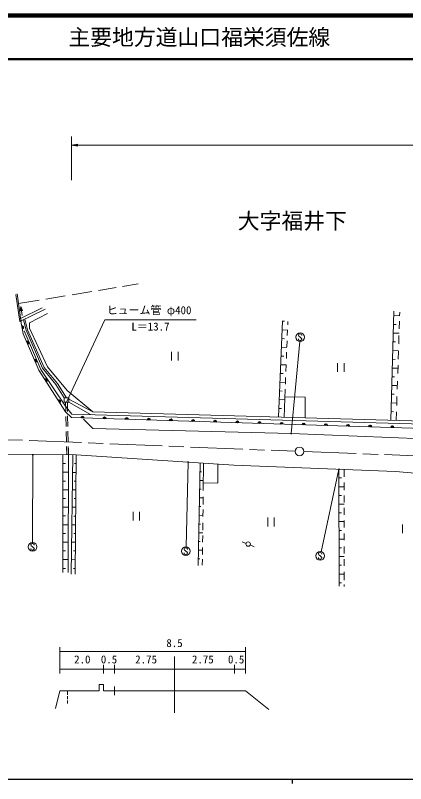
# Model space of a CAD drawing. Units: millimetres, scale not verified. Extents: x 40000 to 680000, y 20000 to 380000.
# Drawn here: x 204590 to 294021, y 204000 to 380000 of the extents above; entities that cross this region are included whole.
import ezdxf
from ezdxf.enums import TextEntityAlignment as Align

# ---------------------------------------------------------------- set-up
doc = ezdxf.new("R2010")
doc.units = ezdxf.units.MM
doc.header["$LTSCALE"] = 1000
doc.linetypes.add('CHAIN', pattern=[18.5, 12, -1.5, 3.5, -1.5])
for name, color, linetype, lineweight in [('M-TTL', 7, 'Continuous', 13), ('M-TTL-BAND', 7, 'Continuous', 25), ('M-TTL-FRAM', 7, 'Continuous', 13), ('M-TTL-LINE', 7, 'Continuous', 50), ('M-TTL-TXT', 7, 'Continuous', 13)]:
    doc.layers.add(name, color=color, linetype=linetype, lineweight=lineweight)
doc.styles.add('ＭＳ ゴシック', font='')
doc.styles.get('ＭＳ ゴシック').set_extended_font_data('MS Gothic')

# ---------------------------------------------------------------- blocks, each defined once
blk = doc.blocks.new('open_arrow')
at = {"color": 0, "linetype": 'Continuous', "lineweight": -2}
blk.add_lwpolyline([(7.5, 1.25), (0, 0), (7.5, -1.25)], dxfattribs=at)
blk = doc.blocks.new('filled_dot')
at = {"color": 0, "linetype": 'Continuous', "lineweight": -2, "const_width": 1.25}
blk.add_lwpolyline([(-0.625, 0, 1), (0.625, 0, 1)], format="xyb", close=True, dxfattribs=at)

msp = doc.modelspace()

# ---------------------------------------------------------------- linework, layer by layer
at = {"layer": 'M-TTL', "color": 2, "lineweight": 140}
msp.add_line((680000, 380000), (40000, 380000), dxfattribs=at)
at = {"layer": 'M-TTL'}
for p, q in [((223638, 317007), (227688, 317679)), ((229161, 317924), (232693, 318510)), ((204709, 316081), (205640, 309848)), ((204973, 316181), (205902, 309602)), ((211549, 315001), (215983, 315737)), ((217584, 316002), (222115, 316754)), ((205299, 313963), (210016, 314746)), ((205833, 313337), (205726, 312343)), ((205827, 313286), (205854, 313290)), ((205833, 313337), (206237, 312423)), ((206163, 311222), (205833, 313337)), ((211453, 312732), (205640, 309848)), ((205726, 312343), (206237, 312423)), ((205728, 312360), (206231, 312438)), ((205733, 312411), (206210, 312486)), ((205739, 312463), (206189, 312533)), ((205744, 312514), (206168, 312580)), ((205750, 312565), (206147, 312628)), ((205755, 312617), (206126, 312675)), ((205761, 312668), (206105, 312722)), ((210735, 312971), (205763, 310585)), ((205766, 312720), (206084, 312769)), ((205772, 312771), (206063, 312817)), ((205777, 312823), (206042, 312864)), ((205783, 312874), (206021, 312911)), ((205788, 312926), (206000, 312959)), ((205794, 312977), (205979, 313006)), ((205799, 313029), (205958, 313053)), ((205805, 313080), (205937, 313101)), ((205810, 313132), (205916, 313148)), ((205816, 313183), (205895, 313195)), ((205822, 313235), (205874, 313243)), ((211943, 311734), (207863, 309599)), ((291325, 312268), (290619, 287231)), ((292674, 312035), (292645, 311148)), ((205840, 309947), (206362, 307053)), ((206457, 310253), (207104, 307868)), ((206780, 310413), (207365, 307987)), ((265832, 309987), (264910, 287989)), ((265830, 309950), (266250, 309933)), ((267034, 309854), (267004, 309110)), ((291296, 311211), (292646, 311173)), ((292604, 309910), (292547, 308195)), ((207863, 309599), (207840, 308366)), ((207840, 308366), (211990, 299520)), ((291239, 309212), (291839, 309195)), ((206362, 307053), (209974, 298742)), ((206631, 307719), (210425, 298896)), ((207104, 307868), (210828, 299164)), ((207365, 307987), (211207, 299306)), ((265746, 307952), (266955, 307901)), ((266958, 307982), (266904, 306631)), ((291183, 307213), (292513, 307175)), ((292496, 306642), (292433, 304737)), ((265663, 305954), (266262, 305929)), ((266857, 305476), (266801, 304086)), ((291126, 305214), (291726, 305197)), ((240396, 300923), (240396, 302923)), ((241896, 302923), (241896, 300923)), ((265579, 303955), (266794, 303904)), ((266750, 302816), (266692, 301367)), ((291070, 303214), (292381, 303177)), ((292378, 303091), (292317, 301223)), ((265495, 301957), (266095, 301932)), ((291014, 301215), (291613, 301198)), ((211207, 299306), (214243, 295654)), ((211990, 299520), (216496, 294088)), ((265412, 299959), (266633, 299908)), ((266635, 299948), (266573, 298399)), ((278420, 298337), (278420, 300337)), ((279920, 300337), (279920, 298337)), ((290957, 299216), (292249, 299180)), ((292271, 299850), (292208, 297953)), ((209974, 298742), (216087, 289148)), ((210425, 298896), (216062, 290503)), ((210828, 299164), (213864, 295440)), ((265328, 297961), (265928, 297936)), ((265244, 295962), (266472, 295911)), ((266519, 297061), (266456, 295494)), ((290901, 297217), (291501, 297200)), ((292149, 296169), (292090, 294381)), ((213864, 295440), (215761, 292404)), ((214243, 295654), (216337, 292404)), ((216496, 294088), (222354, 289179)), ((265161, 293964), (265760, 293939)), ((266409, 294336), (266151, 287929)), ((290845, 295218), (292117, 295182)), ((215761, 292404), (216827, 292404)), ((215761, 291404), (215761, 292404)), ((216827, 292404), (216827, 291404)), ((266400, 292573), (271008, 292572)), ((271008, 292572), (270992, 287791)), ((290788, 293218), (291388, 293202)), ((292035, 292698), (291966, 290627)), ((216827, 291404), (215761, 291404)), ((216062, 290503), (217547, 288660)), ((216100, 291404), (216146, 289302)), ((216501, 291404), (216547, 289244)), ((216827, 292056), (222354, 289179)), ((216827, 291404), (221808, 288536)), ((265077, 291966), (266312, 291914)), ((290732, 291219), (291985, 291184)), ((216087, 289148), (217436, 287843)), ((217547, 288660), (318240, 285731)), ((222354, 289179), (318121, 286447)), ((265593, 289943), (264993, 289968)), ((291275, 289203), (290675, 289220)), ((291919, 289199), (291853, 287196)), ((216171, 288138), (216220, 285852)), ((216569, 288223), (216621, 285832)), ((217436, 287843), (318824, 284740)), ((220239, 287510), (222373, 285376)), ((222373, 285376), (267790, 284184)), ((216246, 284637), (216297, 282271)), ((216645, 284721), (216697, 282307)), ((267790, 284184), (318076, 282162)), ((216317, 281230), (216361, 279309)), ((216321, 281146), (216361, 279309)), ((216720, 281201), (216761, 279307)), ((216732, 280873), (216761, 279307)), ((194694, 279430), (218519, 279297)), ((215473, 279314), (215483, 252355)), ((216761, 279307), (216722, 252355)), ((217729, 279301), (217342, 251968)), ((218542, 279295), (218271, 252007)), ((218519, 279297), (254679, 276981)), ((216073, 277318), (215473, 277318)), ((218122, 277305), (218522, 277301)), ((246922, 277478), (246497, 253943)), ((247735, 277426), (247651, 271117)), ((251015, 277216), (250949, 272876)), ((254679, 276981), (291729, 275512)), ((215474, 275318), (216755, 275318)), ((218502, 275301), (217673, 275309)), ((247236, 275459), (246886, 275465)), ((278748, 276027), (278758, 249271)), ((279971, 275978), (279971, 274261)), ((291729, 275512), (297028, 275066)), ((215475, 273318), (216075, 273318)), ((218482, 273301), (218082, 273305)), ((246850, 273465), (247682, 273450)), ((250948, 272797), (247675, 272916)), ((247675, 272915), (247697, 272915)), ((279299, 274024), (278749, 274024)), ((279971, 273012), (279971, 271245)), ((215476, 271318), (216750, 271318)), ((218462, 271301), (217616, 271309)), ((246814, 271466), (247164, 271459)), ((278750, 272024), (279971, 272024)), ((215477, 269318), (216077, 269318)), ((218443, 269301), (218043, 269305)), ((246778, 269466), (247629, 269450)), ((247633, 269704), (247610, 267964)), ((278750, 270024), (279300, 270024)), ((279971, 270036), (279971, 268390)), ((278751, 268024), (279971, 268024)), ((215477, 267318), (216744, 267318)), ((218423, 267301), (217559, 267310)), ((231567, 264279), (231567, 266279)), ((233067, 266279), (233067, 264279)), ((246741, 267466), (247091, 267460)), ((247595, 266835), (247573, 265199)), ((278752, 266024), (279302, 266024)), ((279971, 267182), (279971, 265614)), ((215478, 265318), (216078, 265318)), ((218403, 265301), (218003, 265305)), ((246705, 265466), (247577, 265451)), ((262419, 262931), (262419, 264931)), ((263919, 264931), (263919, 262931)), ((278752, 264024), (279971, 264024)), ((279971, 264258), (279971, 262653)), ((215479, 263318), (216738, 263318)), ((218383, 263301), (217503, 263310)), ((246669, 263467), (247019, 263460)), ((247555, 263784), (247532, 262071)), ((293271, 261382), (293271, 263382)), ((215480, 261318), (216080, 261318)), ((218363, 261301), (217963, 261305)), ((246633, 261467), (247524, 261451)), ((247516, 260817), (247496, 259304)), ((278753, 262024), (279303, 262024)), ((279971, 261298), (279971, 259776)), ((215481, 259318), (216732, 259318)), ((218343, 259301), (217446, 259310)), ((246597, 259467), (246947, 259461)), ((257468, 259049), (256528, 259379)), ((278754, 260024), (279971, 260024)), ((215481, 257318), (216081, 257318)), ((218324, 257302), (217924, 257306)), ((246561, 257468), (247471, 257451)), ((247480, 258079), (247459, 256507)), ((258398, 258679), (259308, 258269)), ((278755, 258024), (279305, 258024)), ((279971, 258310), (279971, 256706)), ((215482, 255318), (216727, 255318)), ((218304, 255302), (217389, 255311)), ((246524, 255468), (246874, 255462)), ((247445, 255427), (247426, 254020)), ((278755, 256024), (279971, 256024)), ((279971, 255405), (279971, 253911)), ((278756, 254024), (279306, 254024)), ((215483, 253318), (216083, 253318)), ((218284, 253302), (217884, 253306)), ((278757, 252024), (279971, 252024)), ((279971, 252528), (279971, 250619)), ((278757, 250024), (279307, 250024)), ((279971, 249623), (279971, 249153))]:
    msp.add_line(p, q, dxfattribs=at)
msp.add_circle((257940, 258881), 500, dxfattribs=at)
for centre, radius, start, end in [((206101, 308500), 400, 280.22901, 100.22901), ((206101, 308500), 400, 280.22901, 100.22901), ((206101, 308500), 350, 280.22901, 100.22901), ((206101, 308500), 300, 280.22901, 100.22901), ((206101, 308500), 250, 280.22901, 100.22901), ((206101, 308500), 200, 280.22901, 100.22901), ((206101, 308500), 150, 280.22901, 100.22901), ((206101, 308500), 100, 280.22901, 100.22901), ((206101, 308500), 50, 280.22901, 100.22901), ((207265, 304976), 400, 293.4876, 113.4876), ((207265, 304976), 400, 293.4876, 113.4876), ((207265, 304976), 350, 293.4876, 113.4876), ((207265, 304976), 300, 293.4876, 113.4876), ((207265, 304976), 250, 293.4876, 113.4876), ((207265, 304976), 200, 293.4876, 113.4876), ((207265, 304976), 150, 293.4876, 113.4876), ((207265, 304976), 100, 293.4876, 113.4876), ((207265, 304976), 50, 293.4876, 113.4876), ((209071, 300820), 400, 293.4876, 113.4876), ((209071, 300820), 400, 293.4876, 113.4876), ((209071, 300820), 350, 293.4876, 113.4876), ((209071, 300820), 300, 293.4876, 113.4876), ((209071, 300820), 250, 293.4876, 113.4876), ((209071, 300820), 200, 293.4876, 113.4876), ((209071, 300820), 150, 293.4876, 113.4876), ((209071, 300820), 100, 293.4876, 113.4876), ((209071, 300820), 50, 293.4876, 113.4876), ((211502, 296344), 400, 302.50481, 122.50481), ((211502, 296344), 400, 302.50481, 122.50481), ((211502, 296344), 350, 302.50481, 122.50481), ((211502, 296344), 300, 302.50481, 122.50481), ((211502, 296344), 250, 302.50481, 122.50481), ((211502, 296344), 200, 302.50481, 122.50481), ((211502, 296344), 150, 302.50481, 122.50481), ((211502, 296344), 100, 302.50481, 122.50481), ((211502, 296344), 50, 302.50481, 122.50481), ((214559, 291547), 400, 302.50481, 122.50481), ((214559, 291547), 400, 302.50481, 122.50481), ((214559, 291547), 350, 302.50481, 122.50481), ((214559, 291547), 300, 302.50481, 122.50481), ((214559, 291547), 250, 302.50481, 122.50481), ((214559, 291547), 200, 302.50481, 122.50481), ((214559, 291547), 150, 302.50481, 122.50481), ((214559, 291547), 100, 302.50481, 122.50481), ((214559, 291547), 50, 302.50481, 122.50481), ((219971, 287765), 400, 358.24737, 178.24737), ((219971, 287765), 400, 358.24737, 178.24737), ((219971, 287765), 350, 358.24737, 178.24737), ((219971, 287765), 300, 358.24737, 178.24737), ((219971, 287765), 250, 358.24737, 178.24737), ((219971, 287765), 200, 358.24737, 178.24737), ((219971, 287765), 150, 358.24737, 178.24737), ((219971, 287765), 100, 358.24737, 178.24737), ((219971, 287765), 50, 358.24737, 178.24737), ((225040, 287610), 400, 358.24737, 178.24737), ((225040, 287610), 400, 358.24737, 178.24737), ((225040, 287610), 350, 358.24737, 178.24737), ((225040, 287610), 300, 358.24737, 178.24737), ((225040, 287610), 250, 358.24737, 178.24737), ((225040, 287610), 200, 358.24737, 178.24737), ((225040, 287610), 150, 358.24737, 178.24737), ((225040, 287610), 100, 358.24737, 178.24737), ((225040, 287610), 50, 358.24737, 178.24737), ((230110, 287455), 400, 358.24737, 178.24737), ((230110, 287455), 400, 358.24737, 178.24737), ((230110, 287455), 350, 358.24737, 178.24737), ((230110, 287455), 300, 358.24737, 178.24737), ((230110, 287455), 250, 358.24737, 178.24737), ((230110, 287455), 200, 358.24737, 178.24737), ((230110, 287455), 150, 358.24737, 178.24737), ((230110, 287455), 100, 358.24737, 178.24737), ((230110, 287455), 50, 358.24737, 178.24737), ((235179, 287300), 400, 358.24737, 178.24737), ((235179, 287300), 400, 358.24737, 178.24737), ((235179, 287300), 350, 358.24737, 178.24737), ((235179, 287300), 300, 358.24737, 178.24737), ((235179, 287300), 250, 358.24737, 178.24737), ((235179, 287300), 200, 358.24737, 178.24737), ((235179, 287300), 150, 358.24737, 178.24737), ((235179, 287300), 100, 358.24737, 178.24737), ((235179, 287300), 50, 358.24737, 178.24737), ((240248, 287145), 400, 358.24737, 178.24737), ((240248, 287145), 400, 358.24737, 178.24737), ((240248, 287145), 350, 358.24737, 178.24737), ((240248, 287145), 300, 358.24737, 178.24737), ((240248, 287145), 250, 358.24737, 178.24737), ((240248, 287145), 200, 358.24737, 178.24737), ((240248, 287145), 150, 358.24737, 178.24737), ((240248, 287145), 100, 358.24737, 178.24737), ((240248, 287145), 50, 358.24737, 178.24737), ((245318, 286990), 400, 358.24737, 178.24737), ((245318, 286990), 400, 358.24737, 178.24737), ((245318, 286990), 350, 358.24737, 178.24737), ((245318, 286990), 300, 358.24737, 178.24737), ((245318, 286990), 250, 358.24737, 178.24737), ((245318, 286990), 200, 358.24737, 178.24737), ((245318, 286990), 150, 358.24737, 178.24737), ((245318, 286990), 100, 358.24737, 178.24737), ((245318, 286990), 50, 358.24737, 178.24737), ((250387, 286834), 400, 358.24737, 178.24737), ((250387, 286834), 400, 358.24737, 178.24737), ((250387, 286834), 350, 358.24737, 178.24737), ((250387, 286834), 300, 358.24737, 178.24737), ((250387, 286834), 250, 358.24737, 178.24737), ((250387, 286834), 200, 358.24737, 178.24737), ((250387, 286834), 150, 358.24737, 178.24737), ((250387, 286834), 100, 358.24737, 178.24737), ((250387, 286834), 50, 358.24737, 178.24737), ((255457, 286679), 400, 358.24737, 178.24737), ((255457, 286679), 400, 358.24737, 178.24737), ((255457, 286679), 350, 358.24737, 178.24737), ((255457, 286679), 300, 358.24737, 178.24737), ((255457, 286679), 250, 358.24737, 178.24737), ((260526, 286524), 400, 358.24737, 178.24737), ((260526, 286524), 400, 358.24737, 178.24737), ((255457, 286679), 200, 358.24737, 178.24737), ((255457, 286679), 150, 358.24737, 178.24737), ((255457, 286679), 100, 358.24737, 178.24737), ((255457, 286679), 50, 358.24737, 178.24737), ((260526, 286524), 350, 358.24737, 178.24737), ((260526, 286524), 300, 358.24737, 178.24737), ((260526, 286524), 250, 358.24737, 178.24737), ((260526, 286524), 200, 358.24737, 178.24737), ((260526, 286524), 150, 358.24737, 178.24737), ((260526, 286524), 100, 358.24737, 178.24737), ((260526, 286524), 50, 358.24737, 178.24737), ((265595, 286369), 400, 358.24737, 178.24737), ((265595, 286369), 400, 358.24737, 178.24737), ((265595, 286369), 350, 358.24737, 178.24737), ((265595, 286369), 300, 358.24737, 178.24737), ((265595, 286369), 250, 358.24737, 178.24737), ((265595, 286369), 200, 358.24737, 178.24737), ((265595, 286369), 150, 358.24737, 178.24737), ((265595, 286369), 100, 358.24737, 178.24737), ((265595, 286369), 50, 358.24737, 178.24737), ((270665, 286214), 400, 358.24737, 178.24737), ((270665, 286214), 400, 358.24737, 178.24737), ((270665, 286214), 350, 358.24737, 178.24737), ((270665, 286214), 300, 358.24737, 178.24737), ((270665, 286214), 250, 358.24737, 178.24737), ((270665, 286214), 200, 358.24737, 178.24737), ((270665, 286214), 150, 358.24737, 178.24737), ((270665, 286214), 100, 358.24737, 178.24737), ((270665, 286214), 50, 358.24737, 178.24737), ((275734, 286059), 400, 358.24737, 178.24737), ((275734, 286059), 400, 358.24737, 178.24737), ((275734, 286059), 350, 358.24737, 178.24737), ((275734, 286059), 300, 358.24737, 178.24737), ((275734, 286059), 250, 358.24737, 178.24737), ((275734, 286059), 200, 358.24737, 178.24737), ((275734, 286059), 150, 358.24737, 178.24737), ((275734, 286059), 100, 358.24737, 178.24737), ((275734, 286059), 50, 358.24737, 178.24737), ((280804, 285904), 400, 358.24737, 178.24737), ((280804, 285904), 400, 358.24737, 178.24737), ((280804, 285904), 350, 358.24737, 178.24737), ((280804, 285904), 300, 358.24737, 178.24737), ((280804, 285904), 250, 358.24737, 178.24737), ((280804, 285904), 200, 358.24737, 178.24737), ((280804, 285904), 150, 358.24737, 178.24737), ((280804, 285904), 100, 358.24737, 178.24737), ((280804, 285904), 50, 358.24737, 178.24737), ((285873, 285749), 400, 358.24737, 178.24737), ((285873, 285749), 400, 358.24737, 178.24737), ((285873, 285749), 350, 358.24737, 178.24737), ((285873, 285749), 300, 358.24737, 178.24737), ((285873, 285749), 250, 358.24737, 178.24737), ((285873, 285749), 200, 358.24737, 178.24737), ((285873, 285749), 150, 358.24737, 178.24737), ((285873, 285749), 100, 358.24737, 178.24737), ((285873, 285749), 50, 358.24737, 178.24737), ((290942, 285593), 400, 358.24737, 178.24737), ((290942, 285593), 400, 358.24737, 178.24737), ((290942, 285593), 350, 358.24737, 178.24737), ((290942, 285593), 300, 358.24737, 178.24737), ((290942, 285593), 250, 358.24737, 178.24737), ((290942, 285593), 200, 358.24737, 178.24737), ((290942, 285593), 150, 358.24737, 178.24737), ((290942, 285593), 100, 358.24737, 178.24737), ((290942, 285593), 50, 358.24737, 178.24737)]:
    msp.add_arc(centre, radius, start, end, dxfattribs=at)
at = {"layer": 'M-TTL-BAND'}
for p, q in [((40000, 205000), (579000, 205000)), ((268000, 205000), (268000, 204000))]:
    msp.add_line(p, q, dxfattribs=at)
at = {"layer": 'M-TTL-FRAM'}
for p, q in [((217436, 342239), (217436, 352239)), ((217436, 350239), (386948, 350239)), ((216280, 291404), (225058, 310239)), ((225058, 310239), (246058, 310239)), ((269573, 306950), (269450, 306765)), ((269450, 306765), (269452, 306634)), ((269452, 306634), (269515, 306505)), ((269515, 306505), (269771, 306323)), ((269766, 307016), (269573, 306950)), ((269887, 307013), (269766, 307016)), ((269771, 306323), (269900, 306191)), ((270137, 306894), (269887, 307013)), ((270200, 306763), (270137, 306894)), ((270200, 306634), (270200, 306763)), ((267806, 284183), (269764, 305257)), ((269452, 305786), (269450, 305907)), ((269492, 305683), (269452, 305786)), ((269576, 305572), (269492, 305683)), ((269763, 305512), (269576, 305572)), ((269897, 305512), (269763, 305512)), ((269997, 305541), (269897, 305512)), ((269900, 306191), (270079, 306075)), ((270140, 305633), (269997, 305541)), ((270079, 306075), (270205, 305875)), ((270200, 305765), (270140, 305633)), ((270205, 305875), (270200, 305765)), ((208597, 279353), (208540, 259237)), ((244156, 277655), (243692, 258248)), ((278748, 276027), (274653, 257133)), ((208253, 258934), (208129, 258750)), ((208129, 258750), (208132, 258618)), ((208445, 259000), (208253, 258934)), ((208567, 258997), (208445, 259000)), ((208817, 258879), (208567, 258997)), ((208880, 258747), (208817, 258879)), ((208880, 258618), (208880, 258747)), ((208132, 257770), (208129, 257891)), ((208132, 258618), (208195, 258489)), ((208172, 257668), (208132, 257770)), ((208256, 257557), (208172, 257668)), ((208195, 258489), (208451, 258308)), ((208443, 257496), (208256, 257557)), ((208577, 257496), (208443, 257496)), ((208451, 258308), (208580, 258176)), ((208677, 257525), (208577, 257496)), ((208580, 258176), (208759, 258060)), ((208819, 257618), (208677, 257525)), ((208759, 258060), (208885, 257860)), ((208880, 257749), (208819, 257618)), ((208885, 257860), (208880, 257749)), ((243385, 257945), (243261, 257761)), ((243261, 257761), (243263, 257629)), ((243263, 257629), (243327, 257500)), ((243327, 257500), (243582, 257318)), ((243577, 258011), (243385, 257945)), ((243698, 258008), (243577, 258011)), ((243582, 257318), (243711, 257187)), ((243948, 257890), (243698, 258008)), ((243711, 257187), (243890, 257071)), ((243890, 257071), (244017, 256871)), ((244011, 257758), (243948, 257890)), ((244011, 257629), (244011, 257758)), ((243263, 256781), (243261, 256902)), ((243303, 256678), (243263, 256781)), ((243387, 256568), (243303, 256678)), ((243574, 256507), (243387, 256568)), ((243708, 256507), (243574, 256507)), ((243809, 256536), (243708, 256507)), ((243951, 256628), (243809, 256536)), ((244011, 256760), (243951, 256628)), ((244017, 256871), (244011, 256760)), ((274157, 256853), (274034, 256668)), ((274034, 256668), (274036, 256537)), ((274036, 255689), (274034, 255810)), ((274036, 256537), (274100, 256408)), ((274076, 255586), (274036, 255689)), ((274160, 255475), (274076, 255586)), ((274100, 256408), (274355, 256226)), ((274350, 256918), (274157, 256853)), ((274347, 255415), (274160, 255475)), ((274481, 255415), (274347, 255415)), ((274471, 256916), (274350, 256918)), ((274355, 256226), (274484, 256094)), ((274721, 256797), (274471, 256916)), ((274581, 255444), (274481, 255415)), ((274484, 256094), (274663, 255978)), ((274724, 255536), (274581, 255444)), ((274663, 255978), (274789, 255778)), ((274784, 256666), (274721, 256797)), ((274784, 255668), (274724, 255536)), ((274784, 256537), (274784, 256666)), ((274789, 255778), (274784, 255668)), ((214808, 235239), (214808, 229239)), ((214808, 234239), (257308, 234239)), ((257308, 235239), (257308, 229239)), ((241058, 233156), (241058, 220239)), ((224808, 231224), (224808, 229239)), ((227308, 231239), (227308, 229239)), ((254808, 231239), (254808, 229239)), ((214808, 230239), (257308, 230239)), ((224808, 226739), (223808, 226739)), ((223808, 226739), (223808, 225239)), ((224808, 226739), (224808, 225239)), ((227308, 226239), (227308, 224239)), ((214808, 225239), (213789, 221200)), ((214808, 225239), (223808, 225239)), ((216502, 224351), (216502, 225239)), ((216502, 223388), (216502, 224042)), ((224808, 225239), (257308, 225239)), ((257308, 225239), (262691, 220950)), ((216502, 222329), (216502, 223067))]:
    msp.add_line(p, q, dxfattribs=at)
for centre in [(269857, 306253), (208537, 258237), (243668, 257248), (274441, 256156)]:
    msp.add_circle(centre, 1000, dxfattribs=at)
at = {"layer": 'M-TTL-LINE'}
msp.add_line((40000, 370000), (680000, 370000), dxfattribs=at)
at = {"layer": 'M-TTL-LINE', "color": 2, "linetype": 'CHAIN', "lineweight": 13}
for p, q in [((170789, 284076), (268710, 280148)), ((270709, 280070), (368638, 276343))]:
    msp.add_line(p, q, dxfattribs=at)
at = {"layer": 'M-TTL-TXT', "color": 3}
msp.add_circle((269710, 280108), 1000, dxfattribs=at)

# ---------------------------------------------------------------- block references
at = {"layer": 'M-TTL-FRAM', "xscale": 193, "yscale": 193}
msp.add_blockref('open_arrow', (217436, 350239), dxfattribs=at)
at = {"layer": 'M-TTL-FRAM', "xscale": 160, "yscale": 160}
for p, rotation in [((267806, 284183), 84.7), ((208597, 279353), 269.8), ((244156, 277655), 268.6), ((278748, 276027), 257.8)]:
    msp.add_blockref('filled_dot', p, dxfattribs=dict(at, rotation=rotation))

# ---------------------------------------------------------------- texts
at = {"layer": 'M-TTL', "style": 'ＭＳ ゴシック'}
msp.add_text('大字福井下', height=3666, dxfattribs=at).set_placement((255558, 329989), align=Align.BOTTOM_LEFT)
at = {"layer": 'M-TTL-FRAM', "style": 'ＭＳ ゴシック'}
for s, p in [('ヒューム管 φ400', (225558, 310989)), ('L＝13.7', (231183, 307239)), ('8.5', (239183, 234739)), ('2.0', (218058, 230989)), ('0.5', (224183, 230989)), ('2.75', (232058, 230989)), ('2.75', (245058, 230989)), ('0.5', (253308, 230989))]:
    msp.add_text(s, height=1833, dxfattribs=at).set_placement(p, align=Align.BOTTOM_LEFT)
at = {"layer": 'M-TTL-TXT', "style": 'ＭＳ ゴシック'}
msp.add_text('主要地方道山口福栄須佐線', height=3666, dxfattribs=at).set_placement((216734, 375000), align=Align.MIDDLE_LEFT)

doc.saveas('drawing.dxf')
